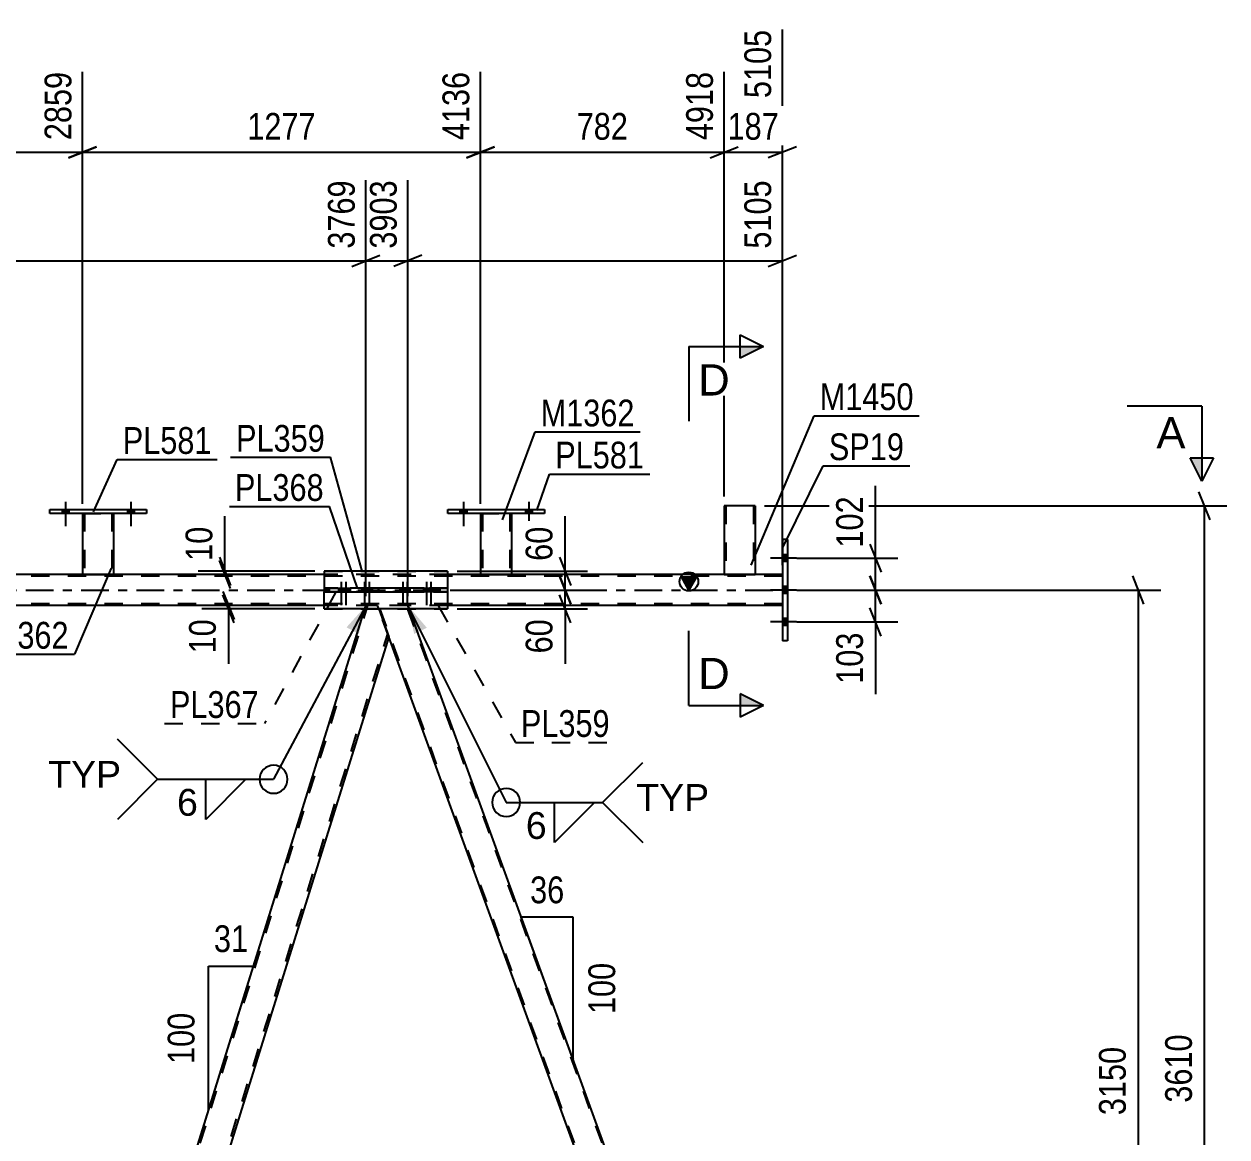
# Model space of a CAD drawing. Header units: millimetres. Extents: x 0 to 594, y 0 to 420.
# Drawn here: x 127 to 255.7, y 188.6 to 307.6 of the extents above; entities that cross this region are included whole.
import ezdxf

# ---------------------------------------------------------------- set-up
doc = ezdxf.new("R2010")
doc.units = ezdxf.units.MM
doc.linetypes.add('DXK_LINE_DOT2', pattern=[3.9198, 1.9599, -1.9599])
doc.linetypes.add('DXK_LINE_DOT3', pattern=[5.9187, 2.979, -0.9799, 0.9799, -0.9799])
doc.styles.add('Arial', font='arial.ttf', dxfattribs={"height": 0.2})
doc.styles.add('Arial Narrow', font='ARIALN.TTF', dxfattribs={"height": 0.2})

# ---------------------------------------------------------------- blocks, each defined once
blk = doc.blocks.new('Bolt-570345727-4789 - 4721')
at = {"linetype": 'Continuous'}
for points in [[(131.09, 255.31), (131.82, 255.31), (131.82, 255.71), (131.09, 255.71)], [(138.09, 255.31), (138.82, 255.31), (138.82, 255.71), (138.09, 255.71)]]:
    blk.add_hatch(color=1, dxfattribs=at).paths.add_polyline_path(points)
at = {"color": 1, "linetype": 'Continuous'}
for p, q in [((131.45, 256.54), (131.45, 253.94)), ((138.45, 256.54), (138.45, 253.94)), ((131.09, 255.71), (131.09, 255.31)), ((131.82, 255.71), (131.82, 255.31)), ((138.09, 255.71), (138.09, 255.31)), ((138.82, 255.71), (138.82, 255.31))]:
    blk.add_line(p, q, dxfattribs=at)
blk = doc.blocks.new('Part-570345727-4854 - 4721')
at = {"color": 2, "linetype": 'Continuous'}
for p, q in [((208.68, 252.53), (208.14, 252.53)), ((208.14, 252.53), (208.14, 241.69)), ((208.68, 252.53), (208.68, 241.69)), ((208.68, 241.69), (208.14, 241.69))]:
    blk.add_line(p, q, dxfattribs=at)
blk = doc.blocks.new('Bolt-570345727-4790 - 4721')
at = {"linetype": 'Continuous'}
for points in [[(131.09, 255.31), (131.82, 255.31), (131.82, 255.71), (131.09, 255.71)], [(138.09, 255.31), (138.82, 255.31), (138.82, 255.71), (138.09, 255.71)]]:
    blk.add_hatch(color=1, dxfattribs=at).paths.add_polyline_path(points)
at = {"color": 1, "linetype": 'Continuous'}
for p, q in [((131.45, 256.54), (131.45, 253.94)), ((138.45, 256.54), (138.45, 253.94)), ((131.09, 255.71), (131.09, 255.31)), ((131.82, 255.71), (131.82, 255.31)), ((138.09, 255.71), (138.09, 255.31)), ((138.82, 255.71), (138.82, 255.31))]:
    blk.add_line(p, q, dxfattribs=at)
blk = doc.blocks.new('Part-570345727-4730 - 4721')
at = {"color": 2, "linetype": 'Continuous'}
for p, q in [((201.91, 256.11), (201.91, 248.78)), ((205.24, 256.11), (201.91, 256.11)), ((205.24, 256.11), (205.24, 248.78)), ((201.91, 248.78), (205.24, 248.78))]:
    blk.add_line(p, q, dxfattribs=at)
at = {"color": 7, "linetype": 'DXK_LINE_DOT2'}
for p, q in [((202.11, 256.11), (202.11, 248.78)), ((204.98, 256.11), (204.99, 256.11)), ((204.99, 256.11), (205.03, 256.11)), ((205.03, 256.11), (205.04, 256.11)), ((205.04, 256.11), (205.04, 248.78)), ((205.03, 248.78), (204.99, 248.78)), ((204.99, 248.78), (205.03, 248.78)), ((205.04, 248.78), (205.03, 248.78)), ((205.03, 248.78), (205.04, 248.78))]:
    blk.add_line(p, q, dxfattribs=at)
blk = doc.blocks.new('Part-570345727-4735 - 4721')
at = {"color": 7, "linetype": 'DXK_LINE_DOT2'}
for p, q in [((159.14, 247.31), (160.98, 247.31)), ((159.14, 247.31), (159.14, 246.91)), ((172.34, 247.31), (159.14, 247.31)), ((172.34, 247.31), (170.82, 247.31)), ((172.34, 247.31), (172.34, 246.91)), ((172.34, 246.91), (159.14, 246.91)), ((159.14, 246.91), (159.14, 246.91)), ((159.14, 246.91), (160.98, 246.91)), ((170.82, 246.91), (172.34, 246.91))]:
    blk.add_line(p, q, dxfattribs=at)
blk = doc.blocks.new('Part-570345727-4740 - 4721')
at = {"color": 2, "linetype": 'Continuous'}
for p, q in [((133.29, 255.31), (133.29, 248.78)), ((136.62, 248.78), (136.62, 255.31)), ((133.29, 248.78), (136.62, 248.78))]:
    blk.add_line(p, q, dxfattribs=at)
at = {"color": 7, "linetype": 'DXK_LINE_DOT2'}
for p, q in [((133.29, 255.31), (136.62, 255.31)), ((133.29, 255.31), (133.29, 255.31)), ((133.29, 255.31), (133.29, 255.31)), ((133.49, 255.31), (133.49, 248.78)), ((136.42, 255.31), (136.42, 248.78)), ((136.62, 255.31), (136.62, 255.31)), ((136.62, 255.31), (136.62, 255.31)), ((136.41, 248.78), (136.37, 248.78)), ((136.37, 248.78), (136.41, 248.78)), ((136.42, 248.78), (136.41, 248.78)), ((136.41, 248.78), (136.42, 248.78))]:
    blk.add_line(p, q, dxfattribs=at)
blk = doc.blocks.new('Part-570345727-4805 - 4721')
at = {"color": 7, "linetype": 'DXK_LINE_DOT2'}
for p, q in [((159.14, 249.11), (159.14, 245.11)), ((159.14, 249.11), (172.34, 249.11)), ((172.34, 249.11), (172.34, 245.11)), ((159.14, 245.11), (172.34, 245.11))]:
    blk.add_line(p, q, dxfattribs=at)
blk = doc.blocks.new('Bolt-570345727-4742 - 4721')
at = {"color": 1, "linetype": 'DXK_LINE_DOT2'}
for p, q in [((167.24, 247.31), (167.24, 246.91)), ((167.54, 247.98), (167.54, 245.48)), ((167.71, 247.31), (167.71, 246.91)), ((167.84, 247.31), (167.84, 246.91)), ((168.01, 247.98), (168.01, 245.48)), ((168.31, 247.31), (168.31, 246.91)), ((169.76, 247.31), (169.76, 246.91)), ((170.06, 247.98), (170.06, 245.48)), ((170.24, 247.31), (170.24, 246.91)), ((170.36, 247.31), (170.36, 246.91)), ((170.54, 247.98), (170.54, 245.48)), ((170.84, 247.31), (170.84, 246.91))]:
    blk.add_line(p, q, dxfattribs=at)
blk = doc.blocks.new('Bolt-570345727-4743 - 4721')
at = {"linetype": 'Continuous'}
for points in [[(167.84, 247.31), (167.24, 247.31), (167.24, 246.91), (167.84, 246.91)], [(168.31, 247.31), (167.71, 247.31), (167.71, 246.91), (168.31, 246.91)], [(170.36, 247.31), (169.76, 247.31), (169.76, 246.91), (170.36, 246.91)], [(170.84, 247.31), (170.24, 247.31), (170.24, 246.91), (170.84, 246.91)]]:
    blk.add_hatch(color=1, dxfattribs=at).paths.add_polyline_path(points)
at = {"color": 1, "linetype": 'Continuous'}
for p, q in [((167.24, 247.31), (167.24, 246.91)), ((167.54, 247.98), (167.54, 245.48)), ((167.71, 247.31), (167.71, 246.91)), ((167.84, 247.31), (167.84, 246.91)), ((168.01, 247.98), (168.01, 245.48)), ((168.31, 247.31), (168.31, 246.91)), ((169.76, 247.31), (169.76, 246.91)), ((170.06, 247.98), (170.06, 245.48)), ((170.24, 247.31), (170.24, 246.91)), ((170.36, 247.31), (170.36, 246.91)), ((170.54, 247.98), (170.54, 245.48)), ((170.84, 247.31), (170.84, 246.91))]:
    blk.add_line(p, q, dxfattribs=at)
blk = doc.blocks.new('Part-570345727-4758 - 4721')
at = {"color": 2, "linetype": 'Continuous'}
for p, q in [((132.94, 147.09), (163.49, 245.11)), ((164.97, 245.11), (166.05, 242.12)), ((166.05, 242.12), (135.4, 143.77)), ((134.15, 143.77), (132.94, 147.09)), ((135.4, 143.77), (134.15, 143.77))]:
    blk.add_line(p, q, dxfattribs=at)
at = {"color": 7, "linetype": 'DXK_LINE_DOT2'}
for p, q in [((133.05, 146.78), (163.8, 245.44)), ((163.6, 245.44), (163.49, 245.11)), ((164.84, 245.44), (163.6, 245.44)), ((164.97, 245.11), (164.84, 245.44)), ((135.19, 143.77), (165.94, 242.43)), ((135.17, 143.77), (135.14, 143.77)), ((135.14, 143.77), (135.17, 143.77)), ((135.17, 143.77), (135.19, 143.77)), ((135.19, 143.77), (135.17, 143.77))]:
    blk.add_line(p, q, dxfattribs=at)
blk = doc.blocks.new('Part-570345727-4763 - 4721')
at = {"color": 2, "linetype": 'Continuous'}
for p, q in [((175.85, 255.31), (175.85, 248.78)), ((179.19, 248.78), (179.19, 255.31)), ((175.85, 248.78), (179.19, 248.78))]:
    blk.add_line(p, q, dxfattribs=at)
at = {"color": 7, "linetype": 'DXK_LINE_DOT2'}
for p, q in [((175.85, 255.31), (179.19, 255.31)), ((175.85, 255.31), (175.85, 255.31)), ((175.85, 255.31), (175.85, 255.31)), ((176.05, 255.31), (176.05, 248.78)), ((178.99, 255.31), (178.99, 248.78)), ((179.19, 255.31), (179.19, 255.31)), ((179.19, 255.31), (179.19, 255.31)), ((178.97, 248.78), (178.94, 248.78)), ((178.94, 248.78), (178.97, 248.78)), ((178.99, 248.78), (178.97, 248.78)), ((178.97, 248.78), (178.99, 248.78))]:
    blk.add_line(p, q, dxfattribs=at)
blk = doc.blocks.new('Part-570345727-4768 - 4721')
at = {"color": 2, "linetype": 'Continuous'}
for p, q in [((172.35, 255.71), (182.69, 255.71)), ((172.35, 255.31), (172.35, 255.71)), ((182.69, 255.31), (172.35, 255.31)), ((182.69, 255.71), (182.69, 255.31))]:
    blk.add_line(p, q, dxfattribs=at)
blk = doc.blocks.new('Bolt-570345727-4769 - 4721')
at = {"linetype": 'Continuous'}
for points in [[(173.65, 255.31), (174.39, 255.31), (174.39, 255.71), (173.65, 255.71)], [(180.65, 255.31), (181.39, 255.31), (181.39, 255.71), (180.65, 255.71)]]:
    blk.add_hatch(color=1, dxfattribs=at).paths.add_polyline_path(points)
at = {"color": 1, "linetype": 'Continuous'}
for p, q in [((174.02, 256.54), (174.02, 253.94)), ((181.02, 256.54), (181.02, 253.94)), ((173.65, 255.71), (173.65, 255.31)), ((174.39, 255.71), (174.39, 255.31)), ((180.65, 255.71), (180.65, 255.31)), ((181.39, 255.71), (181.39, 255.31))]:
    blk.add_line(p, q, dxfattribs=at)
blk = doc.blocks.new('Bolt-570345727-4770 - 4721')
at = {"linetype": 'Continuous'}
for points in [[(173.65, 255.31), (174.39, 255.31), (174.39, 255.71), (173.65, 255.71)], [(180.65, 255.31), (181.39, 255.31), (181.39, 255.71), (180.65, 255.71)]]:
    blk.add_hatch(color=1, dxfattribs=at).paths.add_polyline_path(points)
at = {"color": 1, "linetype": 'Continuous'}
for p, q in [((174.02, 256.54), (174.02, 253.94)), ((181.02, 256.54), (181.02, 253.94)), ((173.65, 255.71), (173.65, 255.31)), ((174.39, 255.71), (174.39, 255.31)), ((180.65, 255.71), (180.65, 255.31)), ((181.39, 255.71), (181.39, 255.31))]:
    blk.add_line(p, q, dxfattribs=at)
blk = doc.blocks.new('Bolt-570345727-4771 - 4721')
at = {"color": 1, "linetype": 'DXK_LINE_DOT2'}
for p, q in [((160.65, 247.31), (160.65, 246.91)), ((160.95, 247.98), (160.95, 245.48)), ((161.16, 247.31), (161.16, 246.91)), ((161.25, 247.31), (161.25, 246.91)), ((161.46, 247.98), (161.46, 245.48)), ((161.76, 247.31), (161.76, 246.91)), ((163.15, 247.31), (163.15, 246.91)), ((163.45, 247.98), (163.45, 245.48)), ((163.66, 247.31), (163.66, 246.91)), ((163.75, 247.31), (163.75, 246.91)), ((163.96, 247.98), (163.96, 245.48)), ((164.26, 247.31), (164.26, 246.91))]:
    blk.add_line(p, q, dxfattribs=at)
blk = doc.blocks.new('Part-570345727-4836 - 4721')
at = {"color": 7, "linetype": 'DXK_LINE_DOT2'}
for p, q in [((168.09, 245.44), (164.84, 245.44)), ((166.05, 242.12), (164.84, 245.44)), ((201.99, 143.77), (164.99, 245.44)), ((204.95, 143.77), (167.95, 245.44)), ((168.21, 245.11), (168.09, 245.44)), ((201.85, 143.77), (200.15, 148.44)), ((205.09, 143.77), (203.4, 148.44)), ((205.09, 143.77), (201.85, 143.77))]:
    blk.add_line(p, q, dxfattribs=at)
at = {"color": 2, "linetype": 'Continuous'}
for p, q in [((203.4, 148.44), (168.21, 245.11)), ((200.15, 148.44), (166.05, 242.12))]:
    blk.add_line(p, q, dxfattribs=at)
blk = doc.blocks.new('Bolt-570345727-4772 - 4721')
at = {"linetype": 'Continuous'}
for points in [[(161.25, 247.31), (160.65, 247.31), (160.65, 246.91), (161.25, 246.91)], [(161.76, 247.31), (161.16, 247.31), (161.16, 246.91), (161.76, 246.91)], [(163.75, 247.31), (163.15, 247.31), (163.15, 246.91), (163.75, 246.91)], [(164.26, 247.31), (163.66, 247.31), (163.66, 246.91), (164.26, 246.91)]]:
    blk.add_hatch(color=1, dxfattribs=at).paths.add_polyline_path(points)
at = {"color": 1, "linetype": 'Continuous'}
for p, q in [((160.65, 247.31), (160.65, 246.91)), ((160.95, 247.98), (160.95, 245.48)), ((161.16, 247.31), (161.16, 246.91)), ((161.25, 247.31), (161.25, 246.91)), ((161.46, 247.98), (161.46, 245.48)), ((161.76, 247.31), (161.76, 246.91)), ((163.15, 247.31), (163.15, 246.91)), ((163.45, 247.98), (163.45, 245.48)), ((163.66, 247.31), (163.66, 246.91)), ((163.75, 247.31), (163.75, 246.91)), ((163.96, 247.98), (163.96, 245.48)), ((164.26, 247.31), (164.26, 246.91))]:
    blk.add_line(p, q, dxfattribs=at)
blk = doc.blocks.new('Bolt-570345727-4773 - 4721')
at = {"linetype": 'Continuous'}
for points in [[(208.14, 250.89), (208.14, 250.16), (208.68, 250.16), (208.68, 250.89)], [(208.14, 250.89), (208.14, 250.16), (208.68, 250.16), (208.68, 250.89)], [(208.14, 250.89), (208.14, 250.16), (208.68, 250.16), (208.68, 250.89)], [(208.14, 247.48), (208.14, 246.74), (208.68, 246.74), (208.68, 247.48)], [(208.14, 247.48), (208.14, 246.74), (208.68, 246.74), (208.68, 247.48)], [(208.14, 244.06), (208.14, 243.33), (208.68, 243.33), (208.68, 244.06)], [(208.14, 244.06), (208.14, 243.33), (208.68, 243.33), (208.68, 244.06)], [(208.14, 244.06), (208.14, 243.33), (208.68, 243.33), (208.68, 244.06)]]:
    blk.add_hatch(color=1, dxfattribs=at).paths.add_polyline_path(points)
at = {"color": 1, "linetype": 'Continuous'}
for p, q in [((209.64, 250.52), (206.88, 250.52)), ((209.64, 250.52), (206.88, 250.52)), ((209.64, 250.52), (206.88, 250.52)), ((208.68, 250.89), (208.14, 250.89)), ((208.68, 250.89), (208.14, 250.89)), ((208.68, 250.89), (208.14, 250.89)), ((208.68, 250.16), (208.14, 250.16)), ((208.68, 250.16), (208.14, 250.16)), ((208.68, 250.16), (208.14, 250.16)), ((209.64, 247.11), (206.88, 247.11)), ((209.64, 247.11), (206.88, 247.11)), ((208.68, 247.48), (208.14, 247.48)), ((208.68, 247.48), (208.14, 247.48)), ((208.68, 246.74), (208.14, 246.74)), ((208.68, 246.74), (208.14, 246.74)), ((209.64, 243.69), (206.88, 243.69)), ((209.64, 243.69), (206.88, 243.69)), ((209.64, 243.69), (206.88, 243.69)), ((208.68, 244.06), (208.14, 244.06)), ((208.68, 244.06), (208.14, 244.06)), ((208.68, 244.06), (208.14, 244.06)), ((208.68, 243.33), (208.14, 243.33)), ((208.68, 243.33), (208.14, 243.33)), ((208.68, 243.33), (208.14, 243.33))]:
    blk.add_line(p, q, dxfattribs=at)
blk = doc.blocks.new('Part-570345727-4810 - 4721')
at = {"color": 2, "linetype": 'Continuous'}
for p, q in [((172.34, 249.11), (159.14, 249.11)), ((159.14, 249.11), (159.14, 247.31)), ((172.34, 249.11), (172.34, 247.31)), ((159.14, 245.11), (159.14, 246.91)), ((172.34, 246.91), (172.34, 245.11)), ((172.34, 245.11), (159.14, 245.11))]:
    blk.add_line(p, q, dxfattribs=at)
at = {"color": 7, "linetype": 'DXK_LINE_DOT2'}
for p, q in [((159.14, 247.31), (159.14, 246.91)), ((172.34, 247.31), (172.34, 246.91))]:
    blk.add_line(p, q, dxfattribs=at)
blk = doc.blocks.new('Part-570345727-4815 - 4721')
at = {"color": 2, "linetype": 'Continuous'}
for p, q in [((129.79, 255.71), (140.12, 255.71)), ((129.79, 255.31), (129.79, 255.71)), ((140.12, 255.31), (129.79, 255.31)), ((140.12, 255.71), (140.12, 255.31))]:
    blk.add_line(p, q, dxfattribs=at)
blk = doc.blocks.new('Part-570345727-4911 - 4721')
at = {"linetype": 'Continuous'}
blk.add_hatch(color=2, dxfattribs=at).paths.add_polyline_path([(198.14, 247.11), (197.34, 248.51), (198.94, 248.51)])
at = {"color": 7, "linetype": 'DXK_LINE_DOT2'}
for p, q in [((208.14, 248.58), (68.03, 248.58)), ((172.34, 248.78), (159.14, 248.78)), ((208.14, 248.78), (208.14, 245.44)), ((208.14, 245.64), (68.03, 245.64)), ((172.34, 245.44), (159.14, 245.44))]:
    blk.add_line(p, q, dxfattribs=at)
at = {"color": 2, "linetype": 'Continuous'}
for p, q in [((159.14, 248.78), (100.06, 248.78)), ((208.14, 248.78), (172.34, 248.78)), ((198.14, 247.11), (197.34, 248.51)), ((197.34, 248.51), (198.94, 248.51)), ((198.94, 248.51), (198.14, 247.11)), ((159.14, 245.44), (100.06, 245.44)), ((208.14, 245.44), (172.34, 245.44))]:
    blk.add_line(p, q, dxfattribs=at)
at = {"color": 7, "linetype": 'DXK_LINE_DOT3'}
blk.add_line((68.03, 247.11), (208.14, 247.11), dxfattribs=at)
at = {"color": 2, "linetype": 'Continuous'}
blk.add_circle((198.14, 248.01), 1, dxfattribs=at)
blk = doc.blocks.new('Part-570345727-4916 - 4721')
at = {"color": 7, "linetype": 'DXK_LINE_DOT2'}
for p, q in [((97.15, 245.44), (93.9, 245.44)), ((94.02, 245.11), (93.9, 245.44)), ((131.04, 143.77), (94.04, 245.44)), ((134.01, 143.77), (97, 245.44)), ((97.27, 245.11), (97.15, 245.44)), ((134.15, 143.77), (132.94, 147.09)), ((133.97, 143.77), (134, 143.77)), ((134, 143.77), (133.97, 143.77)), ((134.01, 143.77), (134, 143.77)), ((134, 143.77), (134.01, 143.77))]:
    blk.add_line(p, q, dxfattribs=at)
at = {"color": 2, "linetype": 'Continuous'}
for p, q in [((130.9, 143.77), (94.02, 245.11)), ((132.94, 147.09), (97.27, 245.11)), ((134.15, 143.77), (130.9, 143.77))]:
    blk.add_line(p, q, dxfattribs=at)
blk = doc.blocks.new('Part-570345727-4922 - 4721')
at = {"linetype": 'Continuous'}
h = blk.add_hatch(dxfattribs=at)
h.set_pattern_fill('', scale=0.7, style=0, pattern_type=0)
h.set_pattern_definition([(45, (161.8995, 247.3092), (-1.57154, 1.57154), [])])
h.paths.add_polyline_path([(169.82, 247.31), (161.9, 247.31), (161.9, 246.91), (169.82, 246.91)])
at = {"color": 2, "linetype": 'Continuous'}
for p, q in [((159.14, 247.31), (159.14, 247.31)), ((159.14, 247.31), (161.9, 247.31)), ((159.14, 247.31), (159.14, 246.91)), ((169.82, 247.31), (161.9, 247.31)), ((161.9, 247.31), (161.9, 246.91)), ((169.82, 247.31), (172.34, 247.31)), ((169.82, 246.91), (169.82, 247.31)), ((172.34, 247.31), (172.34, 247.31)), ((172.34, 247.31), (172.34, 246.91)), ((159.14, 246.91), (159.14, 246.91)), ((159.14, 246.91), (161.9, 246.91)), ((161.9, 246.91), (169.82, 246.91)), ((172.34, 246.91), (169.82, 246.91)), ((172.34, 246.91), (172.34, 246.91))]:
    blk.add_line(p, q, dxfattribs=at)
at = {"color": 7, "linetype": 'DXK_LINE_DOT2'}
for p, q in [((172.34, 247.31), (159.14, 247.31)), ((159.14, 247.31), (159.14, 247.31)), ((172.34, 247.31), (172.34, 247.31)), ((159.14, 246.91), (172.34, 246.91)), ((172.34, 246.91), (172.34, 246.91))]:
    blk.add_line(p, q, dxfattribs=at)
blk = doc.blocks.new('StraightDimension-570345727-9364 - 4721')
at = {"color": 7, "linetype": 'Continuous'}
for p, q in [((90.72, 256.31), (90.72, 302.54)), ((133.29, 256.31), (133.29, 302.54)), ((92.22, 294.52), (89.22, 293.32)), ((90.72, 293.92), (133.29, 293.92)), ((131.79, 293.32), (134.79, 294.52))]:
    blk.add_line(p, q, dxfattribs=at)
at = {"color": 0}
blk.add_wipeout([(116.26, 294.67), (116.26, 298.87), (107.75, 298.87), (107.75, 294.67)], dxfattribs=at)
at = {"color": 3, "style": 'Arial Narrow'}
blk.add_text('1277', height=2.863, dxfattribs=at).set_placement((108.35, 295.27))
at = {"color": 0, "linetype": 'Continuous'}
blk.add_wipeout([(132.69, 303.14), (128.49, 303.14), (128.49, 294.62), (132.69, 294.62)], dxfattribs=at)
at = {"color": 3, "linetype": 'Continuous', "style": 'Arial Narrow'}
blk.add_text('2859', height=2.863, rotation=90.0002, dxfattribs=at).set_placement((132.09, 295.22))
blk = doc.blocks.new('StraightDimension-570345727-9292 - 4721')
at = {"color": 7, "linetype": 'Continuous'}
for p, q in [((163.6, 246.44), (163.6, 290.94)), ((168.09, 246.44), (168.09, 290.94)), ((162.1, 281.72), (165.1, 282.92)), ((163.6, 282.32), (168.09, 282.32)), ((169.59, 282.92), (166.59, 281.72))]:
    blk.add_line(p, q, dxfattribs=at)
at = {"color": 0, "linetype": 'Continuous'}
blk.add_wipeout([(167.49, 291.54), (163.29, 291.54), (163.29, 283.02), (167.49, 283.02)], dxfattribs=at)
at = {"color": 3, "linetype": 'Continuous', "style": 'Arial Narrow'}
blk.add_text('3903', height=2.863, rotation=90.0002, dxfattribs=at).set_placement((166.89, 283.62))
blk = doc.blocks.new('StraightDimension-570345727-5195 - 4721')
at = {"color": 7, "linetype": 'Continuous'}
for p, q in [((253.9, 254.61), (252.7, 257.61)), ((206.24, 256.11), (255.7, 256.11)), ((253.3, 135.77), (253.3, 256.11)), ((252.7, 137.27), (253.9, 134.27)), ((211.42, 135.77), (255.7, 135.77))]:
    blk.add_line(p, q, dxfattribs=at)
at = {"color": 0}
blk.add_wipeout([(252.55, 200.2), (248.35, 200.2), (248.35, 191.68), (252.55, 191.68)], dxfattribs=at)
at = {"color": 3, "style": 'Arial Narrow'}
blk.add_text('3610', height=2.863, rotation=90.0002, dxfattribs=at).set_placement((251.95, 192.28))
blk = doc.blocks.new('AngleDimension-570345727-5153 - 4721')
at = {"color": 7, "linetype": 'Continuous'}
for p, q in [((185.76, 212.11), (180.22, 212.11)), ((185.76, 196.89), (180.22, 212.11)), ((185.76, 196.89), (185.76, 212.11)), ((185.62, 197.28), (185.76, 196.89))]:
    blk.add_line(p, q, dxfattribs=at)
at = {"color": 0}
for points in [[(185.42, 213.01), (185.42, 217.21), (180.56, 217.21), (180.56, 213.01)], [(190.86, 207.84), (186.66, 207.84), (186.66, 201.16), (190.86, 201.16)]]:
    blk.add_wipeout(points, dxfattribs=at)
at = {"color": 3, "style": 'Arial Narrow'}
blk.add_text('36', height=2.863, dxfattribs=at).set_placement((181.16, 213.61))
blk.add_text('100', height=2.863, rotation=90.0002, dxfattribs=at).set_placement((190.26, 201.76))
blk = doc.blocks.new('AngleDimension-570345727-5167 - 4721')
at = {"color": 7, "linetype": 'Continuous'}
for p, q in [((146.76, 206.89), (151.58, 206.89)), ((146.76, 191.43), (151.58, 206.89)), ((146.76, 191.43), (146.76, 206.89)), ((149.15, 199.09), (151.58, 206.89))]:
    blk.add_line(p, q, dxfattribs=at)
at = {"color": 0}
for points in [[(151.6, 207.79), (151.6, 211.99), (146.74, 211.99), (146.74, 207.79)], [(145.86, 202.5), (141.66, 202.5), (141.66, 195.82), (145.86, 195.82)]]:
    blk.add_wipeout(points, dxfattribs=at)
at = {"color": 3, "style": 'Arial Narrow'}
blk.add_text('31', height=2.863, dxfattribs=at).set_placement((147.34, 208.39))
blk.add_text('100', height=2.863, rotation=90.0002, dxfattribs=at).set_placement((145.26, 196.42))
blk = doc.blocks.new('StraightDimension-570345727-5212 - 4721')
at = {"color": 7, "linetype": 'Continuous'}
for p, q in [((217.51, 248.61), (218.71, 245.61)), ((209.68, 247.11), (220.51, 247.11)), ((218.11, 243.69), (218.11, 247.11)), ((218.71, 242.19), (217.51, 245.19)), ((209.68, 243.69), (220.51, 243.69)), ((218.11, 243.69), (218.11, 235.96)), ((218.11, 243.69), (218.11, 235.96))]:
    blk.add_line(p, q, dxfattribs=at)
at = {"color": 0}
blk.add_wipeout([(217.36, 243.17), (213.16, 243.17), (213.16, 236.48), (217.36, 236.48)], dxfattribs=at)
at = {"color": 3, "style": 'Arial Narrow'}
blk.add_text('103', height=2.863, rotation=90.0002, dxfattribs=at).set_placement((216.76, 237.08))
blk = doc.blocks.new('StraightDimension-570345727-5220 - 4721')
at = {"color": 7, "linetype": 'Continuous'}
for p, q in [((218.11, 250.53), (218.11, 258.26)), ((218.11, 250.53), (218.11, 258.26)), ((217.51, 252.03), (218.71, 249.03)), ((209.68, 250.53), (220.51, 250.53)), ((218.11, 247.11), (218.11, 250.53)), ((218.71, 245.61), (217.51, 248.61)), ((209.68, 247.11), (220.51, 247.11))]:
    blk.add_line(p, q, dxfattribs=at)
at = {"color": 0}
blk.add_wipeout([(217.36, 257.73), (213.16, 257.73), (213.16, 251.05), (217.36, 251.05)], dxfattribs=at)
at = {"color": 3, "style": 'Arial Narrow'}
blk.add_text('102', height=2.863, rotation=90.0002, dxfattribs=at).set_placement((216.76, 251.65))
blk = doc.blocks.new('StraightDimension-570345727-5297 - 4721')
at = {"color": 7, "linetype": 'Continuous'}
for p, q in [((246.82, 245.61), (245.62, 248.61)), ((209.68, 247.11), (248.62, 247.11)), ((246.22, 142.11), (246.22, 247.11)), ((245.62, 143.61), (246.82, 140.61)), ((225.82, 142.11), (248.62, 142.11))]:
    blk.add_line(p, q, dxfattribs=at)
at = {"color": 0}
blk.add_wipeout([(245.47, 198.86), (241.27, 198.86), (241.27, 190.35), (245.47, 190.35)], dxfattribs=at)
at = {"color": 3, "style": 'Arial Narrow'}
blk.add_text('3150', height=2.863, rotation=90.0002, dxfattribs=at).set_placement((244.87, 190.95))
blk = doc.blocks.new('StraightDimension-570345727-9291 - 4721')
at = {"color": 7, "linetype": 'Continuous'}
for p, q in [((168.09, 246.44), (168.09, 290.94)), ((208.14, 249.78), (208.14, 290.94)), ((169.59, 282.92), (166.59, 281.72)), ((168.09, 282.32), (208.14, 282.32)), ((206.64, 281.72), (209.64, 282.92))]:
    blk.add_line(p, q, dxfattribs=at)
at = {"color": 0, "linetype": 'Continuous'}
blk.add_wipeout([(207.54, 291.54), (203.34, 291.54), (203.34, 283.02), (207.54, 283.02)], dxfattribs=at)
at = {"color": 3, "linetype": 'Continuous', "style": 'Arial Narrow'}
blk.add_text('5105', height=2.863, rotation=90.0002, dxfattribs=at).set_placement((206.94, 283.62))
blk = doc.blocks.new('StraightDimension-570345727-9293 - 4721')
at = {"color": 7, "linetype": 'Continuous'}
for p, q in [((93.9, 246.44), (93.9, 290.94)), ((163.6, 246.44), (163.6, 290.94)), ((95.4, 282.92), (92.4, 281.72)), ((93.9, 282.32), (163.6, 282.32)), ((162.1, 281.72), (165.1, 282.92))]:
    blk.add_line(p, q, dxfattribs=at)
at = {"color": 0, "linetype": 'Continuous'}
blk.add_wipeout([(163, 291.54), (158.8, 291.54), (158.8, 283.02), (163, 283.02)], dxfattribs=at)
at = {"color": 3, "linetype": 'Continuous', "style": 'Arial Narrow'}
blk.add_text('3769', height=2.863, rotation=90.0002, dxfattribs=at).set_placement((162.4, 283.62))
blk = doc.blocks.new('StraightDimension-570345727-9361 - 4721')
at = {"color": 7, "linetype": 'Continuous'}
for p, q in [((208.14, 249.78), (208.14, 307.04)), ((201.91, 257.11), (201.91, 302.54)), ((200.41, 293.32), (203.41, 294.52)), ((201.91, 293.92), (208.14, 293.92)), ((209.64, 294.52), (206.64, 293.32))]:
    blk.add_line(p, q, dxfattribs=at)
at = {"color": 0}
blk.add_wipeout([(208.37, 294.67), (208.37, 298.87), (201.68, 298.87), (201.68, 294.67)], dxfattribs=at)
at = {"color": 3, "style": 'Arial Narrow'}
blk.add_text('187', height=2.863, dxfattribs=at).set_placement((202.28, 295.27))
at = {"color": 0, "linetype": 'Continuous'}
blk.add_wipeout([(207.54, 307.64), (203.34, 307.64), (203.34, 299.12), (207.54, 299.12)], dxfattribs=at)
at = {"color": 3, "linetype": 'Continuous', "style": 'Arial Narrow'}
blk.add_text('5105', height=2.863, rotation=90.0002, dxfattribs=at).set_placement((206.94, 299.72))
blk = doc.blocks.new('StraightDimension-570345727-9362 - 4721')
at = {"color": 7, "linetype": 'Continuous'}
for p, q in [((175.85, 256.31), (175.85, 302.54)), ((201.91, 257.11), (201.91, 302.54)), ((177.35, 294.52), (174.35, 293.32)), ((175.85, 293.92), (201.91, 293.92)), ((200.41, 293.32), (203.41, 294.52))]:
    blk.add_line(p, q, dxfattribs=at)
at = {"color": 0}
blk.add_wipeout([(192.22, 294.67), (192.22, 298.87), (185.54, 298.87), (185.54, 294.67)], dxfattribs=at)
at = {"color": 3, "style": 'Arial Narrow'}
blk.add_text('782', height=2.863, dxfattribs=at).set_placement((186.14, 295.27))
at = {"color": 0, "linetype": 'Continuous'}
blk.add_wipeout([(201.31, 303.14), (197.11, 303.14), (197.11, 294.62), (201.31, 294.62)], dxfattribs=at)
at = {"color": 3, "linetype": 'Continuous', "style": 'Arial Narrow'}
blk.add_text('4918', height=2.863, rotation=90.0002, dxfattribs=at).set_placement((200.71, 295.22))
blk = doc.blocks.new('StraightDimension-570345727-9363 - 4721')
at = {"color": 7, "linetype": 'Continuous'}
for p, q in [((133.29, 256.31), (133.29, 302.54)), ((175.85, 256.31), (175.85, 302.54)), ((134.79, 294.52), (131.79, 293.32)), ((133.29, 293.92), (175.85, 293.92)), ((174.35, 293.32), (177.35, 294.52))]:
    blk.add_line(p, q, dxfattribs=at)
at = {"color": 0}
blk.add_wipeout([(158.83, 294.67), (158.83, 298.87), (150.31, 298.87), (150.31, 294.67)], dxfattribs=at)
at = {"color": 3, "style": 'Arial Narrow'}
blk.add_text('1277', height=2.863, dxfattribs=at).set_placement((150.91, 295.27))
at = {"color": 0, "linetype": 'Continuous'}
blk.add_wipeout([(175.25, 303.14), (171.05, 303.14), (171.05, 294.62), (175.25, 294.62)], dxfattribs=at)
at = {"color": 3, "linetype": 'Continuous', "style": 'Arial Narrow'}
blk.add_text('4136', height=2.863, rotation=90.0002, dxfattribs=at).set_placement((174.65, 295.22))
blk = doc.blocks.new('StraightDimension-570345727-9950 - 4721')
at = {"color": 7, "linetype": 'Continuous'}
for p, q in [((148.29, 246.94), (149.49, 243.94)), ((149.49, 243.61), (148.29, 246.61)), ((158.14, 245.44), (146.04, 245.44)), ((158.14, 245.11), (146.04, 245.11)), ((148.89, 245.11), (148.89, 245.44)), ((148.89, 245.11), (148.89, 239.2)), ((148.89, 245.11), (148.89, 239.2))]:
    blk.add_line(p, q, dxfattribs=at)
at = {"color": 0}
blk.add_wipeout([(148.14, 244.58), (143.94, 244.58), (143.94, 239.73), (148.14, 239.73)], dxfattribs=at)
at = {"color": 3, "style": 'Arial Narrow'}
blk.add_text('10', height=2.863, rotation=90.0002, dxfattribs=at).set_placement((147.54, 240.33))
blk = doc.blocks.new('StraightDimension-570345727-9978 - 4721')
at = {"color": 7, "linetype": 'Continuous'}
for p, q in [((148.52, 249.11), (148.52, 255.02)), ((148.52, 249.11), (148.52, 255.02)), ((147.92, 250.61), (149.12, 247.61)), ((149.12, 247.28), (147.92, 250.28)), ((158.14, 249.11), (145.67, 249.11)), ((158.14, 248.78), (145.67, 248.78)), ((148.52, 248.78), (148.52, 249.11))]:
    blk.add_line(p, q, dxfattribs=at)
at = {"color": 0}
blk.add_wipeout([(147.77, 254.49), (143.57, 254.49), (143.57, 249.63), (147.77, 249.63)], dxfattribs=at)
at = {"color": 3, "style": 'Arial Narrow'}
blk.add_text('10', height=2.863, rotation=90.0002, dxfattribs=at).set_placement((147.17, 250.23))
blk = doc.blocks.new('StraightDimension-570345727-10010 - 4721')
at = {"color": 7, "linetype": 'Continuous'}
for p, q in [((184.9, 249.11), (184.9, 255.02)), ((184.9, 249.11), (184.9, 255.02)), ((184.3, 250.61), (185.5, 247.61)), ((173.34, 249.11), (187.3, 249.11)), ((185.5, 245.61), (184.3, 248.61)), ((184.9, 247.11), (184.9, 249.11)), ((173.34, 247.11), (187.3, 247.11))]:
    blk.add_line(p, q, dxfattribs=at)
at = {"color": 0}
blk.add_wipeout([(184.15, 254.49), (179.95, 254.49), (179.95, 249.63), (184.15, 249.63)], dxfattribs=at)
at = {"color": 3, "style": 'Arial Narrow'}
blk.add_text('60', height=2.863, rotation=90.0002, dxfattribs=at).set_placement((183.55, 250.23))
blk = doc.blocks.new('StraightDimension-570345727-10011 - 4721')
at = {"color": 7, "linetype": 'Continuous'}
for p, q in [((184.3, 248.61), (185.5, 245.61)), ((173.34, 247.11), (187.3, 247.11)), ((184.9, 245.11), (184.9, 247.11)), ((185.5, 243.61), (184.3, 246.61)), ((173.34, 245.11), (187.3, 245.11)), ((184.9, 245.11), (184.9, 239.2)), ((184.9, 245.11), (184.9, 239.2))]:
    blk.add_line(p, q, dxfattribs=at)
at = {"color": 0}
blk.add_wipeout([(184.15, 244.58), (179.95, 244.58), (179.95, 239.73), (184.15, 239.73)], dxfattribs=at)
at = {"color": 3, "style": 'Arial Narrow'}
blk.add_text('60', height=2.863, rotation=90.0002, dxfattribs=at).set_placement((183.55, 240.33))
blk = doc.blocks.new('Mark-570345727-4731 - 4721')
at = {"color": 0}
blk.add_wipeout([(152.14, 233.43), (152.14, 236.43), (142.64, 236.43), (142.64, 233.43)], dxfattribs=at)
blk.add_wipeout([(152.14, 233.43), (152.14, 236.43), (142.64, 236.43), (142.64, 233.43)], dxfattribs=at)
at = {"color": 30, "linetype": 'DXK_LINE_DOT2'}
for p in [(160.38, 246.91), (142.04, 232.83)]:
    blk.add_line(p, (152.74, 232.83), dxfattribs=at)
at = {"color": 3, "style": 'Arial Narrow'}
blk.add_text('PL367', height=2.863, dxfattribs=at).set_placement((142.64, 233.43))
blk = doc.blocks.new('WeldMark-570345727-5407 - 4721')
at = {"linetype": 'Continuous'}
blk.add_hatch(color=30, dxfattribs=at).paths.add_polyline_path([(161.52, 243.12), (163.59, 245.42), (162.84, 242.42)])
at = {"color": 30, "linetype": 'Continuous'}
for p in [(163.59, 245.42), (141.29, 226.87)]:
    blk.add_line(p, (153.72, 226.87), dxfattribs=at)
at = {"color": 3, "linetype": 'Continuous'}
for p, q in [((141.29, 226.87), (137.01, 231.16)), ((141.29, 226.87), (137.01, 222.58)), ((146.47, 226.87), (150.76, 226.87)), ((150.76, 226.87), (146.47, 222.58)), ((146.47, 222.58), (146.47, 226.87))]:
    blk.add_line(p, q, dxfattribs=at)
for start, end in [(90, 270), (270, 90)]:
    blk.add_arc((153.72, 226.87), 1.5, start, end, dxfattribs=at)
at = {"color": 0}
blk.add_wipeout([(145.82, 222.77), (145.82, 226.17), (143.19, 226.17), (143.19, 222.77)], dxfattribs=at)
at = {"color": 3, "style": 'Arial'}
blk.add_text('6', height=2.87, dxfattribs=at).set_placement((143.39, 222.97))
at = {"color": 0, "linetype": 'Continuous'}
blk.add_wipeout([(137.39, 225.97), (137.39, 228.97), (129.62, 228.97), (129.62, 225.97)], dxfattribs=at)
blk.add_wipeout([(137.39, 225.97), (137.39, 228.97), (129.62, 228.97), (129.62, 225.97)], dxfattribs=at)
at = {"color": 3, "linetype": 'Continuous', "style": 'Arial'}
blk.add_text('TYP', height=2.865, dxfattribs=at).set_placement((129.62, 225.97))
blk = doc.blocks.new('Mark-570345727-4726 - 4721')
at = {"color": 0}
blk.add_wipeout([(222.19, 266.35), (222.19, 269.35), (212.14, 269.35), (212.14, 266.35)], dxfattribs=at)
blk.add_wipeout([(222.19, 266.35), (222.19, 269.35), (212.14, 269.35), (212.14, 266.35)], dxfattribs=at)
at = {"color": 30, "linetype": 'Continuous'}
for p, q in [((204.81, 249.76), (211.54, 265.75)), ((211.54, 265.75), (222.79, 265.75))]:
    blk.add_line(p, q, dxfattribs=at)
at = {"color": 3, "style": 'Arial Narrow'}
blk.add_text('M1450', height=2.863, dxfattribs=at).set_placement((212.14, 266.35))
blk = doc.blocks.new('Mark-570345727-4736 - 4721')
at = {"color": 0}
blk.add_wipeout([(131.81, 240.84), (131.81, 243.84), (121.76, 243.84), (121.76, 240.84)], dxfattribs=at)
blk.add_wipeout([(131.81, 240.84), (131.81, 243.84), (121.76, 243.84), (121.76, 240.84)], dxfattribs=at)
at = {"color": 30, "linetype": 'Continuous'}
for p in [(136.35, 249.43), (121.16, 240.24)]:
    blk.add_line(p, (132.41, 240.24), dxfattribs=at)
at = {"color": 3, "style": 'Arial Narrow'}
blk.add_text('M1362', height=2.863, dxfattribs=at).set_placement((121.76, 240.84))
blk = doc.blocks.new('Mark-570345727-4806 - 4721')
at = {"color": 0}
blk.add_wipeout([(159.21, 261.9), (159.21, 264.9), (149.71, 264.9), (149.71, 261.9)], dxfattribs=at)
blk.add_wipeout([(159.21, 261.9), (159.21, 264.9), (149.71, 264.9), (149.71, 261.9)], dxfattribs=at)
at = {"color": 30, "linetype": 'Continuous'}
for p in [(149.11, 261.3), (163.18, 249.11)]:
    blk.add_line(p, (159.81, 261.3), dxfattribs=at)
at = {"color": 3, "style": 'Arial Narrow'}
blk.add_text('PL359', height=2.863, dxfattribs=at).set_placement((149.71, 261.9))
blk = doc.blocks.new('Mark-570345727-4759 - 4721')
at = {"color": 0}
blk.add_wipeout([(192.34, 264.61), (192.34, 267.61), (182.29, 267.61), (182.29, 264.61)], dxfattribs=at)
blk.add_wipeout([(192.34, 264.61), (192.34, 267.61), (182.29, 267.61), (182.29, 264.61)], dxfattribs=at)
at = {"color": 30, "linetype": 'Continuous'}
for p, q in [((178.22, 254.61), (181.69, 264.01)), ((181.69, 264.01), (192.94, 264.01))]:
    blk.add_line(p, q, dxfattribs=at)
at = {"color": 3, "style": 'Arial Narrow'}
blk.add_text('M1362', height=2.863, dxfattribs=at).set_placement((182.29, 264.61))
blk = doc.blocks.new('Mark-570345727-4764 - 4721')
at = {"color": 0}
blk.add_wipeout([(193.35, 260.11), (193.35, 263.11), (183.85, 263.11), (183.85, 260.11)], dxfattribs=at)
blk.add_wipeout([(193.35, 260.11), (193.35, 263.11), (183.85, 263.11), (183.85, 260.11)], dxfattribs=at)
at = {"color": 30, "linetype": 'Continuous'}
for p, q in [((181.89, 255.62), (183.25, 259.51)), ((183.25, 259.51), (193.95, 259.51))]:
    blk.add_line(p, q, dxfattribs=at)
at = {"color": 3, "style": 'Arial Narrow'}
blk.add_text('PL581', height=2.863, dxfattribs=at).set_placement((183.85, 260.11))
blk = doc.blocks.new('Mark-570345727-4801 - 4721')
at = {"color": 0}
blk.add_wipeout([(189.69, 231.4), (189.69, 234.4), (180.18, 234.4), (180.18, 231.4)], dxfattribs=at)
blk.add_wipeout([(189.69, 231.4), (189.69, 234.4), (180.18, 234.4), (180.18, 231.4)], dxfattribs=at)
at = {"color": 30, "linetype": 'DXK_LINE_DOT2'}
for p, q in [((171.35, 245.39), (179.58, 230.8)), ((179.58, 230.8), (190.29, 230.8))]:
    blk.add_line(p, q, dxfattribs=at)
at = {"color": 3, "style": 'Arial Narrow'}
blk.add_text('PL359', height=2.863, dxfattribs=at).set_placement((180.18, 231.4))
blk = doc.blocks.new('Mark-570345727-4811 - 4721')
at = {"color": 0}
blk.add_wipeout([(147.09, 261.67), (147.09, 264.67), (137.59, 264.67), (137.59, 261.67)], dxfattribs=at)
blk.add_wipeout([(147.09, 261.67), (147.09, 264.67), (137.59, 264.67), (137.59, 261.67)], dxfattribs=at)
at = {"color": 30, "linetype": 'Continuous'}
for p, q in [((134.46, 255.47), (136.99, 261.07)), ((136.99, 261.07), (147.69, 261.07))]:
    blk.add_line(p, q, dxfattribs=at)
at = {"color": 3, "style": 'Arial Narrow'}
blk.add_text('PL581', height=2.863, dxfattribs=at).set_placement((137.59, 261.67))
blk = doc.blocks.new('Mark-570345727-4850 - 4721')
at = {"color": 0}
blk.add_wipeout([(221.16, 261), (221.16, 264), (213.12, 264), (213.12, 261)], dxfattribs=at)
blk.add_wipeout([(221.16, 261), (221.16, 264), (213.12, 264), (213.12, 261)], dxfattribs=at)
at = {"color": 30, "linetype": 'Continuous'}
for p, q in [((208.14, 251.6), (212.52, 260.4)), ((212.52, 260.4), (221.76, 260.4))]:
    blk.add_line(p, q, dxfattribs=at)
at = {"color": 3, "style": 'Arial Narrow'}
blk.add_text('SP19', height=2.863, dxfattribs=at).set_placement((213.12, 261))
blk = doc.blocks.new('Mark-570345727-4918 - 4721')
at = {"color": 0}
blk.add_wipeout([(159.09, 256.64), (159.09, 259.64), (149.59, 259.64), (149.59, 256.64)], dxfattribs=at)
blk.add_wipeout([(159.09, 256.64), (159.09, 259.64), (149.59, 259.64), (149.59, 256.64)], dxfattribs=at)
at = {"color": 30, "linetype": 'Continuous'}
for p in [(148.99, 256.04), (162.71, 247.31)]:
    blk.add_line(p, (159.69, 256.04), dxfattribs=at)
at = {"color": 3, "style": 'Arial Narrow'}
blk.add_text('PL368', height=2.863, dxfattribs=at).set_placement((149.59, 256.64))
blk = doc.blocks.new('SectionMark-570345727-5388 - 4721')
at = {"linetype": 'Continuous'}
blk.add_hatch(color=6, dxfattribs=at).paths.add_polyline_path([(251.76, 261.26), (253.01, 261.26), (253.01, 258.76)])
at = {"color": 6, "linetype": 'Continuous'}
for p, q in [((253.01, 266.76), (245.01, 266.76)), ((253.01, 266.76), (253.01, 258.76)), ((251.76, 261.26), (254.26, 261.26)), ((253.01, 258.76), (251.76, 261.26)), ((254.26, 261.26), (253.01, 258.76))]:
    blk.add_line(p, q, dxfattribs=at)
at = {"color": 0, "linetype": 'Continuous'}
blk.add_wipeout([(251.26, 262.26), (251.26, 265.76), (248.15, 265.76), (248.15, 262.26)], dxfattribs=at)
at = {"color": 3, "linetype": 'Continuous', "style": 'Arial'}
blk.add_text('A', height=3.34, dxfattribs=at).set_placement((248.15, 262.26))
blk = doc.blocks.new('WeldMark-570345727-5420 - 4721')
at = {"linetype": 'Continuous'}
blk.add_hatch(color=30, dxfattribs=at).paths.add_polyline_path([(168.76, 242.41), (168.09, 245.43), (170.11, 243.08)])
at = {"color": 30, "linetype": 'Continuous'}
for p, q in [((168.09, 245.43), (178.6, 224.39)), ((178.6, 224.39), (188.92, 224.39))]:
    blk.add_line(p, q, dxfattribs=at)
at = {"color": 3, "linetype": 'Continuous'}
for p, q in [((188.92, 224.39), (193.21, 228.68)), ((183.78, 224.39), (188.06, 224.39)), ((188.06, 224.39), (183.78, 220.11)), ((183.78, 220.11), (183.78, 224.39)), ((188.92, 224.39), (193.21, 220.11))]:
    blk.add_line(p, q, dxfattribs=at)
blk.add_arc((178.6, 224.39), 1.5, 90, 270, dxfattribs=at)
at = {"color": 0}
blk.add_wipeout([(183.12, 220.29), (183.12, 223.69), (180.5, 223.69), (180.5, 220.29)], dxfattribs=at)
at = {"color": 3, "linetype": 'Continuous'}
blk.add_arc((178.6, 224.39), 1.5, 270, 90, dxfattribs=at)
at = {"color": 3, "style": 'Arial'}
blk.add_text('6', height=2.87, dxfattribs=at).set_placement((180.7, 220.49))
at = {"color": 0, "linetype": 'Continuous'}
blk.add_wipeout([(200.3, 223.49), (200.3, 226.49), (192.52, 226.49), (192.52, 223.49)], dxfattribs=at)
blk.add_wipeout([(200.3, 223.49), (200.3, 226.49), (192.52, 226.49), (192.52, 223.49)], dxfattribs=at)
at = {"color": 3, "linetype": 'Continuous', "style": 'Arial'}
blk.add_text('TYP', height=2.865, dxfattribs=at).set_placement((192.52, 223.49))
blk = doc.blocks.new('SectionMark-570345727-9707 - 4721')
at = {"linetype": 'Continuous'}
for points in [[(203.64, 271.91), (203.64, 273.16), (206.14, 273.16)], [(203.64, 234.76), (203.64, 236.01), (206.14, 234.76)]]:
    blk.add_hatch(color=6, dxfattribs=at).paths.add_polyline_path(points)
at = {"color": 6, "linetype": 'Continuous'}
for p, q in [((203.64, 271.91), (203.64, 274.41)), ((203.64, 274.41), (206.14, 273.16)), ((198.14, 273.16), (198.14, 265.16)), ((198.14, 273.16), (206.14, 273.16)), ((206.14, 273.16), (203.64, 271.91)), ((198.14, 234.76), (198.14, 242.76)), ((206.14, 234.76), (203.64, 236.01)), ((203.64, 236.01), (203.64, 233.51)), ((198.14, 234.76), (206.14, 234.76)), ((206.14, 234.76), (203.64, 233.51))]:
    blk.add_line(p, q, dxfattribs=at)
at = {"color": 0, "linetype": 'Continuous'}
for points in [[(202.51, 267.91), (202.51, 271.41), (199.14, 271.41), (199.14, 267.91)], [(202.51, 236.51), (202.51, 240.01), (199.14, 240.01), (199.14, 236.51)]]:
    blk.add_wipeout(points, dxfattribs=at)
at = {"color": 3, "linetype": 'Continuous', "style": 'Arial'}
for p in [(199.14, 267.91), (199.14, 236.51)]:
    blk.add_text('D', height=3.34, dxfattribs=at).set_placement(p)

msp = doc.modelspace()

# ---------------------------------------------------------------- block references
for name in ['Bolt-570345727-4789 - 4721', 'Bolt-570345727-4790 - 4721', 'Bolt-570345727-4769 - 4721', 'Bolt-570345727-4770 - 4721', 'Part-570345727-4730 - 4721', 'Part-570345727-4815 - 4721', 'Part-570345727-4740 - 4721', 'Part-570345727-4768 - 4721', 'Part-570345727-4763 - 4721', 'Part-570345727-4854 - 4721', 'Bolt-570345727-4773 - 4721', 'Part-570345727-4911 - 4721', 'Part-570345727-4805 - 4721', 'Part-570345727-4810 - 4721', 'Part-570345727-4735 - 4721', 'Part-570345727-4922 - 4721', 'Bolt-570345727-4771 - 4721', 'Bolt-570345727-4772 - 4721', 'Bolt-570345727-4742 - 4721', 'Bolt-570345727-4743 - 4721', 'Part-570345727-4916 - 4721', 'Part-570345727-4758 - 4721', 'Part-570345727-4836 - 4721']:
    msp.add_blockref(name, (0, 0))

# ---------------------------------------------------------------- next in the draw order: block references
for name in ['StraightDimension-570345727-9364 - 4721', 'StraightDimension-570345727-9292 - 4721', 'StraightDimension-570345727-5195 - 4721', 'AngleDimension-570345727-5153 - 4721', 'AngleDimension-570345727-5167 - 4721']:
    msp.add_blockref(name, (0, 0))

# ---------------------------------------------------------------- next in the draw order: block references
for name in ['StraightDimension-570345727-9293 - 4721', 'StraightDimension-570345727-5212 - 4721']:
    msp.add_blockref(name, (0, 0))

# ---------------------------------------------------------------- next in the draw order: block references
for name in ['StraightDimension-570345727-5220 - 4721', 'StraightDimension-570345727-9950 - 4721']:
    msp.add_blockref(name, (0, 0))

# ---------------------------------------------------------------- next in the draw order: block references
for name in ['StraightDimension-570345727-9978 - 4721', 'StraightDimension-570345727-5297 - 4721']:
    msp.add_blockref(name, (0, 0))

# ---------------------------------------------------------------- next in the draw order: block references
for name in ['StraightDimension-570345727-9291 - 4721', 'Mark-570345727-4731 - 4721']:
    msp.add_blockref(name, (0, 0))

# ---------------------------------------------------------------- next in the draw order: block references
for name in ['StraightDimension-570345727-9361 - 4721', 'StraightDimension-570345727-10010 - 4721', 'WeldMark-570345727-5407 - 4721']:
    msp.add_blockref(name, (0, 0))

# ---------------------------------------------------------------- next in the draw order: block references
for name in ['StraightDimension-570345727-9362 - 4721', 'Mark-570345727-4726 - 4721', 'Mark-570345727-4736 - 4721', 'StraightDimension-570345727-10011 - 4721']:
    msp.add_blockref(name, (0, 0))

# ---------------------------------------------------------------- next in the draw order: block references
for name in ['StraightDimension-570345727-9363 - 4721', 'Mark-570345727-4759 - 4721', 'Mark-570345727-4850 - 4721', 'Mark-570345727-4801 - 4721']:
    msp.add_blockref(name, (0, 0))

# ---------------------------------------------------------------- next in the draw order: block references
for name in ['Mark-570345727-4811 - 4721', 'Mark-570345727-4806 - 4721', 'Mark-570345727-4764 - 4721', 'WeldMark-570345727-5420 - 4721']:
    msp.add_blockref(name, (0, 0))

# ---------------------------------------------------------------- next in the draw order: block references
msp.add_blockref('Mark-570345727-4918 - 4721', (0, 0))

# ---------------------------------------------------------------- next in the draw order: block references
msp.add_blockref('SectionMark-570345727-5388 - 4721', (0, 0))

# ---------------------------------------------------------------- next in the draw order: block references
msp.add_blockref('SectionMark-570345727-9707 - 4721', (0, 0))

doc.saveas('drawing.dxf')
